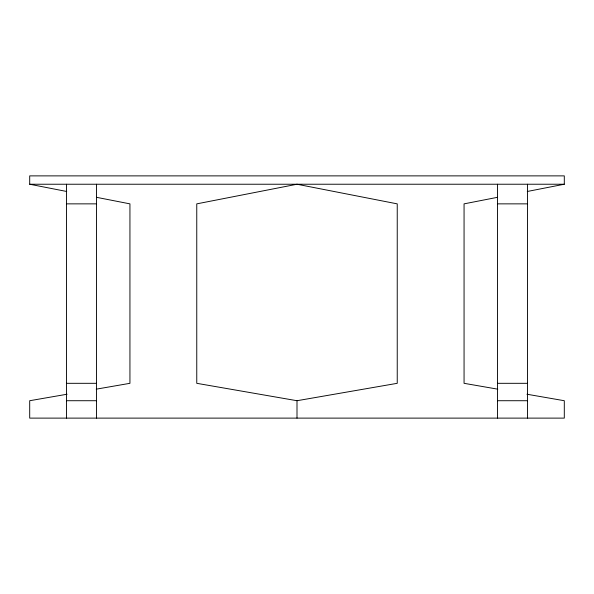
<?xml version="1.0" encoding="UTF-8"?>
<svg xmlns="http://www.w3.org/2000/svg" width="594" height="594" viewBox="0 0 594 594"><rect width="100%" height="100%" fill="white"/><g stroke="black" fill="none" stroke-linecap="round" stroke-linejoin="round"><path stroke-width="0.89" d="M497.475 197.319L464.063 203.861L464.063 383.316L497.779 389.167M527.279 191.483L564.3 184.229L564.3 175.876L29.7 175.883L29.7 184.237L66.721 191.483M67.063 394.23L29.7 400.72L29.7 418.117L564.3 418.117L564.3 400.72L526.937 394.23M96.221 389.167L129.938 383.316L129.938 203.861L96.525 197.319M297 400.72L397.238 383.316L397.238 203.861L297 184.237L196.763 203.861L196.763 383.316L297 400.72L297 418.117M29.7 184.237L564.3 184.229M66.454 203.861L96.525 203.861M497.475 203.861L527.546 203.861M66.454 383.316L96.525 383.316M497.475 383.316L527.546 383.316M66.454 400.72L96.525 400.72M497.475 400.72L527.546 400.72M527.546 184.229L527.546 418.117M497.475 184.229L497.475 418.117M96.525 184.237L96.525 418.124M66.454 184.237L66.454 418.124"/></g></svg>
